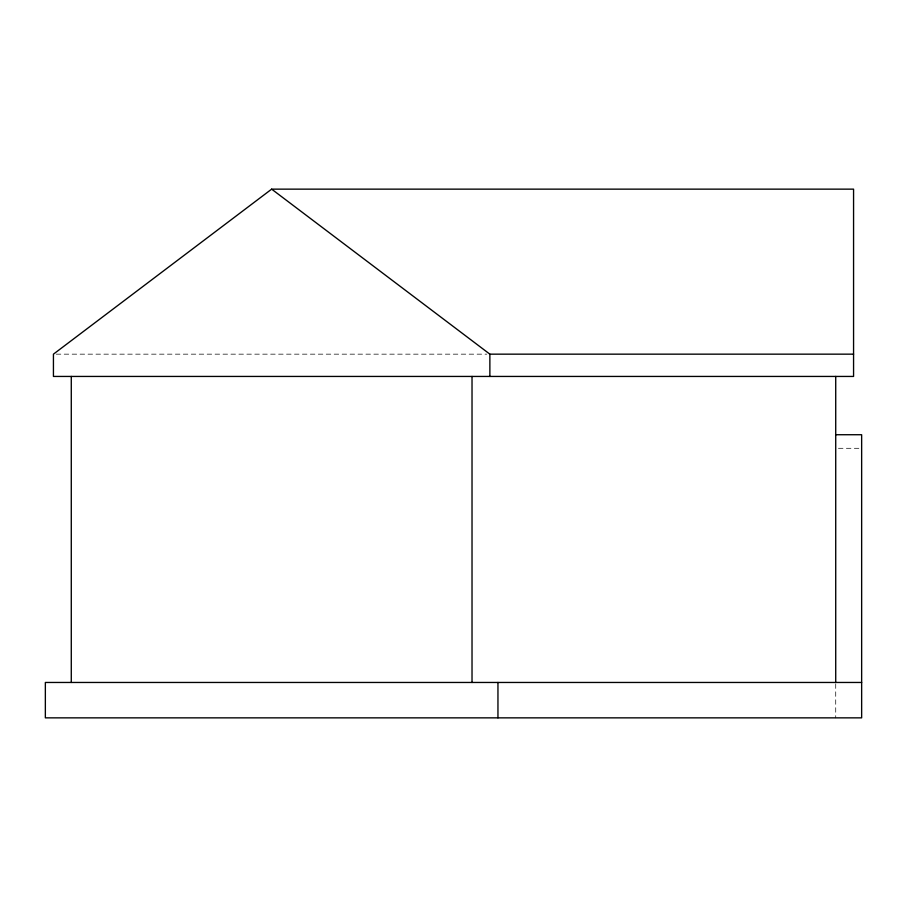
<?xml version="1.0" encoding="UTF-8"?>
<svg xmlns="http://www.w3.org/2000/svg" width="907" height="907" viewBox="0 0 907 907"><rect width="100%" height="100%" fill="white"/><g stroke="black" fill="none" stroke-linecap="round" stroke-linejoin="round"><path stroke-width="0.68" stroke-dasharray="4.54 3.4" d="M56.268 354.161L486.776 354.161M838.453 448.296L860.289 448.296M835.721 683.878L835.721 717.856"/><path stroke-width="1.36" d="M271.658 189.144L53.434 354.161L53.434 376.439L853.566 376.439L853.566 189.144L271.658 189.144L489.871 354.161L853.566 354.161M835.721 434.725L861.65 434.725L861.65 717.856L45.35 717.856L45.35 682.461L861.65 682.461M835.721 376.439L835.721 682.461M497.954 682.461L497.954 717.856M489.871 354.161L489.871 376.439M472.025 376.439L472.025 682.461M71.279 376.439L71.279 682.461"/></g></svg>
